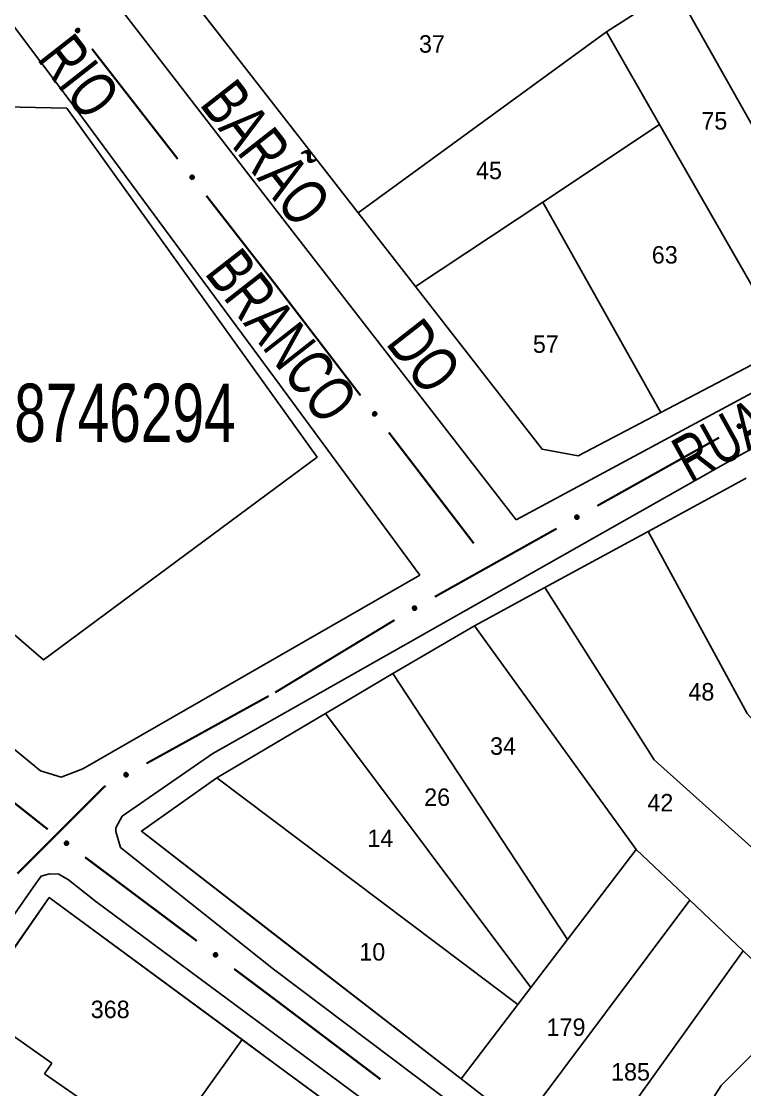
# Model space of a CAD drawing. Extents: x 199577 to 200882, y 4838726 to 4840156.
# Drawn here: x 199978.2 to 200040.4, y 4839526.4 to 4839618.1 of the extents above; entities that cross this region are included whole.
import ezdxf
from ezdxf.enums import TextEntityAlignment as Align

# ---------------------------------------------------------------- set-up
doc = ezdxf.new("R2010")
doc.units = 0
doc.header["$LTSCALE"] = 1.5
doc.header["$MEASUREMENT"] = 0
for name, color, linetype in [('CD_MALHA_LOTES', 7, 'CONTINUOUS'), ('CD_TXT_QUADRA', 2, 'CONTINUOUS'), ('RU-QUADRA', 210, 'CONTINUOUS'), ('SV-EIXO-RUA-PAV', 20, 'CONTINUOUS'), ('SV-RUA-PAVIM', 7, 'CONTINUOUS'), ('SV-TXT-RUA-PAV', 7, 'CONTINUOUS'), ('Th_NmrPorta', 1, 'CONTINUOUS')]:
    doc.layers.add(name, color=color, linetype=linetype)
doc.styles.add('ARIAL', font='ARIAL.SHX')

msp = doc.modelspace()

# ---------------------------------------------------------------- linework, layer by layer
at = {"layer": 'CD_MALHA_LOTES', "linetype": 'Continuous', "flags": 128}
for points in [[(200007.15, 4839601.7), (199988.67, 4839625.42)], [(200028.49, 4839617.23), (200034.38, 4839621.03)], [(200049.99, 4839593.33), (200034.38, 4839621.03)], [(200007.15, 4839601.7), (200028.49, 4839617.23)], [(200033.06, 4839609.27), (200028.49, 4839617.23)], [(200000, 4839585.76), (199982.11, 4839610.67), (199975.37, 4839610.83), (199952.51, 4839592.05), (199952.15, 4839587.39), (199980.1, 4839563.28), (200000, 4839578.01)], [(200023.04, 4839602.62), (200033.06, 4839609.27)], [(200044.01, 4839590.21), (200033.06, 4839609.27)], [(200012.08, 4839595.35), (200023.04, 4839602.62)], [(200033.16, 4839584.53), (200023.04, 4839602.62)], [(200012.08, 4839595.35), (200007.15, 4839601.7)], [(200033.16, 4839584.53), (200026.08, 4839580.82), (200022.97, 4839581.37), (200012.08, 4839595.35)], [(200044.01, 4839590.21), (200033.16, 4839584.53)], [(200000, 4839578.01), (200003.63, 4839580.7), (200000, 4839585.76)], [(200032.07, 4839574.31), (200040.5, 4839578.89)], [(200023.19, 4839569.49), (200032.07, 4839574.31)], [(200054.62, 4839542.84), (200040.58, 4839558.67), (200032.07, 4839574.31)], [(200017.15, 4839566.21), (200023.19, 4839569.49)], [(200050.35, 4839538.77), (200032.59, 4839554.68), (200023.19, 4839569.49)], [(200010.14, 4839562.1), (200017.15, 4839566.21)], [(200031.04, 4839546.98), (200017.15, 4839566.21)], [(200004.35, 4839558.67), (200010.14, 4839562.1)], [(200025.14, 4839539.25), (200010.14, 4839562.1)], [(200004.35, 4839558.67), (199995.01, 4839553.14)], [(200022, 4839535.13), (200004.35, 4839558.67)], [(199995.01, 4839553.14), (199988.53, 4839548.57), (200016, 4839527.27)], [(199995.01, 4839553.14), (200020.87, 4839533.66)], [(200025.14, 4839539.25), (200031.04, 4839546.98)], [(200035.65, 4839542.63), (200031.04, 4839546.98)], [(199974.71, 4839534.39), (199980.61, 4839542.86), (199997.18, 4839530.66)], [(200021.17, 4839523.26), (200035.65, 4839542.63)], [(200035.65, 4839542.63), (200040.25, 4839538.29)], [(200022, 4839535.13), (200025.14, 4839539.25)], [(200026.58, 4839519.2), (200040.25, 4839538.29)], [(200040.25, 4839538.29), (200045.2, 4839533.59)], [(200020.87, 4839533.66), (200022, 4839535.13)], [(200016, 4839527.27), (200020.87, 4839533.66)], [(200031.35, 4839515.75), (200038.36, 4839526.72), (200045.2, 4839533.59)], [(199980.82, 4839528.64), (199977.49, 4839530.97)], [(199990.15, 4839520.82), (199997.18, 4839530.66)], [(199997.18, 4839530.66), (200000, 4839528.58)], [(199980.2, 4839527.72), (199980.82, 4839528.64)], [(200000, 4839528.58), (200003.66, 4839525.89)], [(199990.15, 4839520.82), (199980.2, 4839527.72)], [(200021.17, 4839523.26), (200016, 4839527.27)]]:
    msp.add_lwpolyline(points, dxfattribs=at)
at = {"layer": 'RU-QUADRA', "linetype": 'Continuous', "flags": 128}
for points in [[(200099.7, 4839625.81), (200083.16, 4839614.54), (200079.61, 4839612.12), (200072.49, 4839607.27), (200066.88, 4839603.8), (200058.61, 4839598.67), (200049.99, 4839593.33), (200044.01, 4839590.21), (200033.16, 4839584.53), (200026.08, 4839580.82), (200022.97, 4839581.37), (200012.08, 4839595.35), (200007.15, 4839601.7), (200000, 4839610.87), (199984.46, 4839630.81)], [(200040.5, 4839578.89), (200032.07, 4839574.31), (200023.19, 4839569.49), (200017.15, 4839566.21), (200010.14, 4839562.1), (200004.35, 4839558.67), (200000, 4839556.09), (199995.01, 4839553.14), (199988.53, 4839548.57), (200000, 4839539.67), (200016, 4839527.27), (200021.17, 4839523.26)]]:
    msp.add_lwpolyline(points, dxfattribs=at)
for points in [[(200000, 4839578.01), (199980.1, 4839563.28), (199952.15, 4839587.39), (199952.51, 4839592.05), (199975.37, 4839610.83), (199982.11, 4839610.67), (200000, 4839585.76), (200003.63, 4839580.7)], [(200000, 4839447.33), (199943.71, 4839486.47), (199943.3, 4839489.34), (199980.61, 4839542.86), (200000, 4839528.58), (200053.82, 4839488.96), (200013.66, 4839437.82)]]:
    msp.add_lwpolyline(points, close=True, dxfattribs=at)
at = {"layer": 'SV-EIXO-RUA-PAV'}
for points in [[(199983.043452, 4839617.537665), (199983.092069, 4839617.53233), (199983.132761, 4839617.517803), (199983.163214, 4839617.495919), (199983.185081, 4839617.469563), (199983.204416, 4839617.44008), (199983.217351, 4839617.406055), (199983.223342, 4839617.36511), (199983.218332, 4839617.316304), (199983.200712, 4839617.275596), (199983.180853, 4839617.244593), (199983.154684, 4839617.220209), (199983.125728, 4839617.201906), (199983.08994, 4839617.189639), (199983.048388, 4839617.183972), (199982.999433, 4839617.190197), (199982.959637, 4839617.204712), (199982.930737, 4839617.226654), (199982.90639, 4839617.253118), (199982.887011, 4839617.283454), (199982.874507, 4839617.316927), (199982.868877, 4839617.358774), (199982.875661, 4839617.407012), (199982.889685, 4839617.446869), (199982.911215, 4839617.476068), (199982.937808, 4839617.499452), (199982.967143, 4839617.519204), (199983.000805, 4839617.533631), (199983.043452, 4839617.537665)], [(199992.877659, 4839604.916716), (199992.926276, 4839604.91138), (199992.966968, 4839604.896854), (199992.997421, 4839604.874969), (199993.019288, 4839604.848613), (199993.038623, 4839604.819131), (199993.051558, 4839604.785105), (199993.057549, 4839604.744161), (199993.05254, 4839604.695354), (199993.034919, 4839604.654647), (199993.01506, 4839604.623643), (199992.988891, 4839604.599259), (199992.959936, 4839604.580957), (199992.924148, 4839604.568689), (199992.882595, 4839604.563022), (199992.83364, 4839604.569248), (199992.793844, 4839604.583763), (199992.764945, 4839604.605704), (199992.740597, 4839604.632168), (199992.721219, 4839604.662504), (199992.708714, 4839604.695977), (199992.703084, 4839604.737825), (199992.709868, 4839604.786062), (199992.723892, 4839604.825919), (199992.745422, 4839604.855119), (199992.772015, 4839604.878503), (199992.801351, 4839604.898254), (199992.835012, 4839604.912681), (199992.877659, 4839604.916716)], [(200008.575113, 4839584.588278), (200008.623685, 4839584.582549), (200008.664259, 4839584.567693), (200008.694533, 4839584.545562), (200008.716186, 4839584.51903), (200008.73528, 4839584.489391), (200008.747939, 4839584.455262), (200008.753599, 4839584.41427), (200008.748193, 4839584.365506), (200008.730243, 4839584.324943), (200008.710134, 4839584.294101), (200008.683768, 4839584.26993), (200008.654665, 4839584.251863), (200008.618779, 4839584.239886), (200008.577182, 4839584.234556), (200008.528279, 4839584.241178), (200008.488601, 4839584.256015), (200008.459881, 4839584.27819), (200008.435749, 4839584.304851), (200008.416617, 4839584.335343), (200008.404384, 4839584.368916), (200008.399093, 4839584.410808), (200008.406269, 4839584.458989), (200008.420615, 4839584.498731), (200008.442381, 4839584.527755), (200008.469163, 4839584.550923), (200008.498657, 4839584.570436), (200008.532435, 4839584.584589), (200008.575113, 4839584.588278)], [(200039.744224, 4839583.379316), (200039.75684, 4839583.426569), (200039.777345, 4839583.464601), (200039.803577, 4839583.4914), (200039.832933, 4839583.509036), (200039.864997, 4839583.523697), (200039.900586, 4839583.531345), (200039.941966, 4839583.531085), (200039.989456, 4839583.518762), (200040.027036, 4839583.495196), (200040.054685, 4839583.470884), (200040.074838, 4839583.441333), (200040.088558, 4839583.409945), (200040.09528, 4839583.372715), (200040.094607, 4839583.330783), (200040.08106, 4839583.28333), (200040.060702, 4839583.246182), (200040.034648, 4839583.220927), (200040.004811, 4839583.200855), (200039.971897, 4839583.18628), (200039.936919, 4839583.178974), (200039.894701, 4839583.179728), (200039.848042, 4839583.193719), (200039.810759, 4839583.213601), (200039.785146, 4839583.239293), (200039.766046, 4839583.269113), (200039.75095, 4839583.301094), (200039.741773, 4839583.336548), (200039.744224, 4839583.379316)], [(200025.782945, 4839575.563775), (200025.795561, 4839575.611028), (200025.816066, 4839575.64906), (200025.842298, 4839575.675859), (200025.871654, 4839575.693495), (200025.903718, 4839575.708156), (200025.939307, 4839575.715804), (200025.980686, 4839575.715544), (200026.028177, 4839575.703222), (200026.065756, 4839575.679656), (200026.093405, 4839575.655343), (200026.113558, 4839575.625792), (200026.127278, 4839575.594405), (200026.134001, 4839575.557174), (200026.133327, 4839575.515243), (200026.119781, 4839575.467789), (200026.099423, 4839575.430641), (200026.073369, 4839575.405387), (200026.043532, 4839575.385314), (200026.010617, 4839575.37074), (200025.975639, 4839575.363433), (200025.933422, 4839575.364187), (200025.886762, 4839575.378178), (200025.84948, 4839575.39806), (200025.823866, 4839575.423752), (200025.804767, 4839575.453572), (200025.789671, 4839575.485553), (200025.780493, 4839575.521008), (200025.782945, 4839575.563775)], [(200011.821666, 4839567.748234), (200011.834281, 4839567.795487), (200011.854786, 4839567.83352), (200011.881019, 4839567.860318), (200011.910374, 4839567.877955), (200011.942439, 4839567.892615), (200011.978027, 4839567.900264), (200012.019407, 4839567.900003), (200012.066897, 4839567.887681), (200012.104477, 4839567.864115), (200012.132126, 4839567.839803), (200012.152279, 4839567.810251), (200012.165999, 4839567.778864), (200012.172721, 4839567.741634), (200012.172048, 4839567.699702), (200012.158502, 4839567.652248), (200012.138143, 4839567.6151), (200012.11209, 4839567.589846), (200012.082252, 4839567.569774), (200012.049338, 4839567.555199), (200012.01436, 4839567.547892), (200011.972142, 4839567.548646), (200011.925483, 4839567.562637), (200011.888201, 4839567.582519), (200011.862587, 4839567.608211), (200011.843487, 4839567.638031), (200011.828392, 4839567.670012), (200011.819214, 4839567.705467), (200011.821666, 4839567.748234)], [(199987.02963, 4839553.439835), (199987.04254, 4839553.487008), (199987.063282, 4839553.524912), (199987.089681, 4839553.551546), (199987.119146, 4839553.568999), (199987.151302, 4839553.583459), (199987.186937, 4839553.590885), (199987.228315, 4839553.590367), (199987.275727, 4839553.577748), (199987.313159, 4839553.553948), (199987.340656, 4839553.529463), (199987.360624, 4839553.499787), (199987.374147, 4839553.468314), (199987.380637, 4839553.431043), (199987.379702, 4839553.389116), (199987.36586, 4839553.341748), (199987.34527, 4839553.304728), (199987.319059, 4839553.279637), (199987.289097, 4839553.259751), (199987.256092, 4839553.245382), (199987.22107, 4839553.238294), (199987.178858, 4839553.239311), (199987.132286, 4839553.253593), (199987.095129, 4839553.273708), (199987.069676, 4839553.299559), (199987.050763, 4839553.329498), (199987.035867, 4839553.361573), (199987.026911, 4839553.397084), (199987.02963, 4839553.439835)], [(199982.03463, 4839547.696275), (199982.082938, 4839547.703916), (199982.126018, 4839547.700605), (199982.161155, 4839547.687502), (199982.189185, 4839547.667826), (199982.215594, 4839547.644468), (199982.237024, 4839547.615043), (199982.253574, 4839547.577116), (199982.26158, 4839547.528711), (199982.255287, 4839547.484802), (199982.244284, 4839547.449667), (199982.22545, 4839547.419258), (199982.202329, 4839547.393983), (199982.171028, 4839547.372733), (199982.132429, 4839547.356336), (199982.083561, 4839547.349465), (199982.041348, 4839547.353), (199982.007695, 4839547.366567), (199981.977243, 4839547.385695), (199981.950568, 4839547.409865), (199981.929698, 4839547.43887), (199981.913259, 4839547.477763), (199981.907116, 4839547.526086), (199981.910161, 4839547.568228), (199981.923252, 4839547.602063), (199981.942758, 4839547.631619), (199981.965864, 4839547.658391), (199981.994546, 4839547.681165), (199982.03463, 4839547.696275)], [(199994.842396, 4839538.106638), (199994.890704, 4839538.11428), (199994.933784, 4839538.110968), (199994.968921, 4839538.097865), (199994.996951, 4839538.078189), (199995.02336, 4839538.054831), (199995.04479, 4839538.025406), (199995.06134, 4839537.98748), (199995.069345, 4839537.939074), (199995.063053, 4839537.895165), (199995.052049, 4839537.86003), (199995.033216, 4839537.829621), (199995.010094, 4839537.804346), (199994.978794, 4839537.783097), (199994.940195, 4839537.766699), (199994.891326, 4839537.759828), (199994.849114, 4839537.763364), (199994.815461, 4839537.776931), (199994.785009, 4839537.796058), (199994.758334, 4839537.820228), (199994.737464, 4839537.849233), (199994.721025, 4839537.888126), (199994.714881, 4839537.936449), (199994.717927, 4839537.978592), (199994.731018, 4839538.012426), (199994.750524, 4839538.041982), (199994.77363, 4839538.068755), (199994.802312, 4839538.091528), (199994.842396, 4839538.106638)]]:
    msp.add_lwpolyline(points, close=True, dxfattribs=at)
for points in [[(199982.868877, 4839617.358774), (199983.048388, 4839617.183972)], [(199982.874507, 4839617.316927), (199982.999433, 4839617.190197)], [(199982.875661, 4839617.407012), (199983.08994, 4839617.189639)], [(199982.875836, 4839617.380804), (199983.066889, 4839617.188892)], [(199982.876953, 4839617.334969), (199983.018776, 4839617.192919)], [(199982.883217, 4839617.424613), (199983.1041, 4839617.198858)], [(199982.883928, 4839617.297158), (199982.975205, 4839617.202215)], [(199982.887011, 4839617.283454), (199982.959637, 4839617.204712)], [(199982.889685, 4839617.446869), (199983.125728, 4839617.201906)], [(199982.901976, 4839617.458258), (199983.137956, 4839617.21313)], [(199982.911215, 4839617.476068), (199983.154684, 4839617.220209)], [(199982.925768, 4839617.485446), (199983.164627, 4839617.232182)], [(199982.937808, 4839617.499452), (199983.180853, 4839617.244593)], [(199982.955668, 4839617.507014), (199983.189131, 4839617.265115)], [(199982.967143, 4839617.519204), (199983.200712, 4839617.275596)], [(199982.98677, 4839617.522599), (199983.207052, 4839617.299837)], [(199983.000805, 4839617.533631), (199983.218332, 4839617.316304)], [(199983.021227, 4839617.53388), (199983.217187, 4839617.342331)], [(199983.043452, 4839617.537665), (199983.223342, 4839617.36511)], [(199983.069816, 4839617.533683), (199983.215469, 4839617.391157)], [(199983.092069, 4839617.53233), (199983.217351, 4839617.406055)], [(199983.115301, 4839617.524149), (199983.204664, 4839617.429444)], [(199983.132761, 4839617.517803), (199983.204416, 4839617.44008)], [(199992.835012, 4839604.912681), (199993.05254, 4839604.695354)], [(199992.855434, 4839604.91293), (199993.051394, 4839604.721381)], [(199992.877659, 4839604.916716), (199993.057549, 4839604.744161)], [(199992.904023, 4839604.912733), (199993.049676, 4839604.770208)], [(199992.926276, 4839604.91138), (199993.051558, 4839604.785105)], [(199992.703084, 4839604.737825), (199992.882595, 4839604.563022)], [(199992.708714, 4839604.695977), (199992.83364, 4839604.569248)], [(199992.709868, 4839604.786062), (199992.924148, 4839604.568689)], [(199992.710043, 4839604.759855), (199992.901096, 4839604.567943)], [(199992.71116, 4839604.71402), (199992.852983, 4839604.571969)], [(199992.717424, 4839604.803663), (199992.938307, 4839604.577909)], [(199992.718135, 4839604.676208), (199992.809412, 4839604.581265)], [(199992.721219, 4839604.662504), (199992.793844, 4839604.583763)], [(199992.723892, 4839604.825919), (199992.959936, 4839604.580957)], [(199992.736183, 4839604.837309), (199992.972163, 4839604.59218)], [(199992.745422, 4839604.855119), (199992.988891, 4839604.599259)], [(199992.759975, 4839604.864496), (199992.998834, 4839604.611232)], [(199992.772015, 4839604.878503), (199993.01506, 4839604.623643)], [(199992.789875, 4839604.886064), (199993.023339, 4839604.644165)], [(199992.801351, 4839604.898254), (199993.034919, 4839604.654647)], [(199992.820977, 4839604.90165), (199993.041259, 4839604.678887)], [(199992.949509, 4839604.9032), (199993.038871, 4839604.808495)], [(199992.966968, 4839604.896854), (199993.038623, 4839604.819131)], [(200008.399093, 4839584.410808), (200008.577182, 4839584.234556)], [(200008.404384, 4839584.368916), (200008.528279, 4839584.241178)], [(200008.406231, 4839584.432781), (200008.595722, 4839584.239326)], [(200008.406269, 4839584.458989), (200008.618779, 4839584.239886)], [(200008.406977, 4839584.386938), (200008.547643, 4839584.243743)], [(200008.413645, 4839584.349071), (200008.504149, 4839584.253392)], [(200008.413967, 4839584.476528), (200008.633013, 4839584.24899)], [(200008.416617, 4839584.335343), (200008.488601, 4839584.256015)], [(200008.420615, 4839584.498731), (200008.654665, 4839584.251863)], [(200008.432998, 4839584.51002), (200008.666983, 4839584.262987)], [(200008.442381, 4839584.527755), (200008.683768, 4839584.26993)], [(200008.45701, 4839584.537014), (200008.693808, 4839584.281822)], [(200008.469163, 4839584.550923), (200008.710134, 4839584.294101)], [(200008.487084, 4839584.558339), (200008.718578, 4839584.314555)], [(200008.498657, 4839584.570436), (200008.730243, 4839584.324943)], [(200008.518311, 4839584.573672), (200008.73678, 4839584.349131)], [(200008.532435, 4839584.584589), (200008.748193, 4839584.365506)], [(200008.552858, 4839584.584672), (200008.747259, 4839584.391541)], [(200008.575113, 4839584.588278), (200008.753599, 4839584.41427)], [(200008.601444, 4839584.584082), (200008.745936, 4839584.44038)], [(200008.623685, 4839584.582549), (200008.747939, 4839584.455262)], [(200008.646851, 4839584.57418), (200008.735442, 4839584.478754)], [(200008.664259, 4839584.567693), (200008.73528, 4839584.489391)], [(200039.741773, 4839583.336548), (200039.989456, 4839583.518762)], [(200039.744224, 4839583.379316), (200039.941966, 4839583.531085)], [(200039.744611, 4839583.356774), (200039.963555, 4839583.521561)], [(200039.750558, 4839583.321008), (200040.004031, 4839583.505125)], [(200039.75095, 4839583.301094), (200040.027036, 4839583.495196)], [(200039.752142, 4839583.404776), (200039.915028, 4839583.527235)], [(200039.75684, 4839583.426569), (200039.900586, 4839583.531345)], [(200039.761268, 4839583.287909), (200040.035649, 4839583.482166)], [(200039.766046, 4839583.269113), (200040.054685, 4839583.470884)], [(200039.768435, 4839583.4483), (200039.875549, 4839583.522336)], [(200039.777345, 4839583.464601), (200039.864997, 4839583.523697)], [(200039.778074, 4839583.255095), (200040.064503, 4839583.452969)], [(200039.785146, 4839583.239293), (200040.074838, 4839583.441333)], [(200039.801357, 4839583.227471), (200040.079309, 4839583.423727)], [(200039.810759, 4839583.213601), (200040.088558, 4839583.409945)], [(200039.831784, 4839583.203846), (200040.088304, 4839583.388105)], [(200039.848042, 4839583.193719), (200040.09528, 4839583.372715)], [(200039.873975, 4839583.189934), (200040.092537, 4839583.349816)], [(200039.894701, 4839583.179728), (200040.094607, 4839583.330783)], [(200039.919453, 4839583.184117), (200040.081291, 4839583.302862)], [(200039.936919, 4839583.178974), (200040.08106, 4839583.28333)], [(200039.957884, 4839583.185301), (200040.065522, 4839583.261195)], [(200039.971897, 4839583.18628), (200040.060702, 4839583.246182)], [(200025.780493, 4839575.521008), (200026.028177, 4839575.703222)], [(200025.782945, 4839575.563775), (200025.980686, 4839575.715544)], [(200025.783331, 4839575.541233), (200026.002275, 4839575.70602)], [(200025.789279, 4839575.505468), (200026.042752, 4839575.689584)], [(200025.789671, 4839575.485553), (200026.065756, 4839575.679656)], [(200025.790863, 4839575.589235), (200025.953749, 4839575.711694)], [(200025.795561, 4839575.611028), (200025.939307, 4839575.715804)], [(200025.799988, 4839575.472369), (200026.074369, 4839575.666625)], [(200025.804767, 4839575.453572), (200026.093405, 4839575.655343)], [(200025.807156, 4839575.632759), (200025.91427, 4839575.706795)], [(200025.816066, 4839575.64906), (200025.903718, 4839575.708156)], [(200025.816794, 4839575.439554), (200026.103224, 4839575.637429)], [(200025.823866, 4839575.423752), (200026.113558, 4839575.625792)], [(200025.840077, 4839575.41193), (200026.11803, 4839575.608186)], [(200025.84948, 4839575.39806), (200026.127278, 4839575.594405)], [(200025.870504, 4839575.388305), (200026.127025, 4839575.572564)], [(200025.886762, 4839575.378178), (200026.134001, 4839575.557174)], [(200025.912695, 4839575.374393), (200026.131258, 4839575.534275)], [(200025.933422, 4839575.364187), (200026.133327, 4839575.515243)], [(200025.958174, 4839575.368576), (200026.120012, 4839575.487321)], [(200025.975639, 4839575.363433), (200026.119781, 4839575.467789)], [(200025.996605, 4839575.369761), (200026.104242, 4839575.445654)], [(200026.010617, 4839575.37074), (200026.099423, 4839575.430641)], [(200011.819214, 4839567.705467), (200012.066897, 4839567.887681)], [(200011.821666, 4839567.748234), (200012.019407, 4839567.900003)], [(200011.822052, 4839567.725692), (200012.040996, 4839567.890479)], [(200011.827999, 4839567.689927), (200012.081472, 4839567.874043)], [(200011.828392, 4839567.670012), (200012.104477, 4839567.864115)], [(200011.829583, 4839567.773694), (200011.99247, 4839567.896154)], [(200011.834281, 4839567.795487), (200011.978027, 4839567.900264)], [(200011.838709, 4839567.656828), (200012.11309, 4839567.851085)], [(200011.843487, 4839567.638031), (200012.132126, 4839567.839803)], [(200011.845877, 4839567.817218), (200011.95299, 4839567.891254)], [(200011.854786, 4839567.83352), (200011.942439, 4839567.892615)], [(200011.855515, 4839567.624014), (200012.141944, 4839567.821888)], [(200011.862587, 4839567.608211), (200012.152279, 4839567.810251)], [(200011.878798, 4839567.596389), (200012.15675, 4839567.792646)], [(200011.888201, 4839567.582519), (200012.165999, 4839567.778864)], [(200011.909225, 4839567.572764), (200012.165746, 4839567.757023)], [(200011.925483, 4839567.562637), (200012.172721, 4839567.741634)], [(200011.951416, 4839567.558852), (200012.169978, 4839567.718734)], [(200011.972142, 4839567.548646), (200012.172048, 4839567.699702)], [(200011.996894, 4839567.553035), (200012.158732, 4839567.67178)], [(200012.01436, 4839567.547892), (200012.158502, 4839567.652248)], [(200012.035325, 4839567.55422), (200012.142963, 4839567.630113)], [(200012.049338, 4839567.555199), (200012.138143, 4839567.6151)], [(199987.026911, 4839553.397084), (199987.275727, 4839553.577748)], [(199987.02963, 4839553.439835), (199987.228315, 4839553.590367)], [(199987.029875, 4839553.417291), (199987.249844, 4839553.580708)], [(199987.035599, 4839553.381489), (199987.290217, 4839553.56402)], [(199987.035867, 4839553.361573), (199987.313159, 4839553.553948)], [(199987.037706, 4839553.465245), (199987.201354, 4839553.586685)], [(199987.04254, 4839553.487008), (199987.186937, 4839553.590885)], [(199987.046102, 4839553.348324), (199987.32169, 4839553.540864)], [(199987.050763, 4839553.329498), (199987.340656, 4839553.529463)], [(199987.054271, 4839553.508666), (199987.161844, 4839553.582033)], [(199987.062703, 4839553.315405), (199987.350362, 4839553.511488)], [(199987.063282, 4839553.524912), (199987.151302, 4839553.583459)], [(199987.069676, 4839553.299559), (199987.360624, 4839553.499787)], [(199987.085813, 4839553.287636), (199987.364985, 4839553.482154)], [(199987.095129, 4839553.273708), (199987.374147, 4839553.468314)], [(199987.116092, 4839553.263822), (199987.373758, 4839553.446476)], [(199987.132286, 4839553.253593), (199987.380637, 4839553.431043)], [(199987.158195, 4839553.249646), (199987.377751, 4839553.408161)], [(199987.178858, 4839553.239311), (199987.379702, 4839553.389116)], [(199987.203636, 4839553.243546), (199987.366212, 4839553.361278)], [(199987.22107, 4839553.238294), (199987.36586, 4839553.341748)], [(199987.242074, 4839553.244491), (199987.350183, 4839553.319711)], [(199987.256092, 4839553.245382), (199987.34527, 4839553.304728)], [(199981.907116, 4839547.526086), (199982.171028, 4839547.372733)], [(199981.909775, 4839547.545055), (199982.182263, 4839547.385353)], [(199981.910161, 4839547.568228), (199982.202329, 4839547.393983)], [(199981.913259, 4839547.477763), (199982.132429, 4839547.356336)], [(199981.914178, 4839547.500848), (199982.148985, 4839547.36595)], [(199981.919024, 4839547.58245), (199982.211173, 4839547.408027)], [(199981.923252, 4839547.602063), (199982.22545, 4839547.419258)], [(199981.927313, 4839547.456921), (199982.101506, 4839547.357178)], [(199981.929698, 4839547.43887), (199982.083561, 4839547.349465)], [(199981.934826, 4839547.614938), (199982.231893, 4839547.433424)], [(199981.942758, 4839547.631619), (199982.244284, 4839547.449667)], [(199981.943988, 4839547.422275), (199982.057025, 4839547.354686)], [(199981.950568, 4839547.409865), (199982.041348, 4839547.353)], [(199981.958, 4839547.643612), (199982.246872, 4839547.471643)], [(199981.965864, 4839547.658391), (199982.255287, 4839547.484802)], [(199981.983907, 4839547.66683), (199982.255028, 4839547.509856)], [(199981.994546, 4839547.681165), (199982.26158, 4839547.528711)], [(199982.014183, 4839547.686777), (199982.253628, 4839547.55352)], [(199982.03463, 4839547.696275), (199982.253574, 4839547.577116)], [(199982.061113, 4839547.699368), (199982.239127, 4839547.600175)], [(199982.082938, 4839547.703916), (199982.237024, 4839547.615043)], [(199982.107504, 4839547.702135), (199982.218631, 4839547.634271)], [(199982.126018, 4839547.700605), (199982.215594, 4839547.644468)], [(199994.714881, 4839537.936449), (199994.978794, 4839537.783097)], [(199994.717541, 4839537.955418), (199994.990029, 4839537.795716)], [(199994.717927, 4839537.978592), (199995.010094, 4839537.804346)], [(199994.721944, 4839537.911211), (199994.956751, 4839537.776313)], [(199994.72679, 4839537.992813), (199995.018939, 4839537.818391)], [(199994.731018, 4839538.012426), (199995.033216, 4839537.829621)], [(199994.742592, 4839538.025302), (199995.039659, 4839537.843788)], [(199994.750524, 4839538.041982), (199995.052049, 4839537.86003)], [(199994.765766, 4839538.053975), (199995.054638, 4839537.882006)], [(199994.77363, 4839538.068755), (199995.063053, 4839537.895165)], [(199994.791673, 4839538.077193), (199995.062794, 4839537.92022)], [(199994.802312, 4839538.091528), (199995.069345, 4839537.939074)], [(199994.821949, 4839538.09714), (199995.061394, 4839537.963883)], [(199994.842396, 4839538.106638), (199995.06134, 4839537.98748)], [(199994.868878, 4839538.109731), (199995.046892, 4839538.010538)], [(199994.890704, 4839538.11428), (199995.04479, 4839538.025406)], [(199994.91527, 4839538.112498), (199995.026397, 4839538.044635)], [(199994.933784, 4839538.110968), (199995.02336, 4839538.054831)], [(199994.721025, 4839537.888126), (199994.940195, 4839537.766699)], [(199994.735079, 4839537.867284), (199994.909272, 4839537.767542)], [(199994.737464, 4839537.849233), (199994.891326, 4839537.759828)], [(199994.751754, 4839537.832638), (199994.864791, 4839537.76505)], [(199994.758334, 4839537.820228), (199994.849114, 4839537.763364)]]:
    msp.add_lwpolyline(points, dxfattribs=at)
at = {"layer": 'SV-EIXO-RUA-PAV', "const_width": 0.18}
for points in [[(199984.274207, 4839615.77905), (199991.649862, 4839606.313338)], [(199994.108414, 4839603.158101), (199999.640156, 4839596.058816)], [(199999.640156, 4839596.058816), (200000.06, 4839595.52)], [(200000.06, 4839595.52), (200007.358679, 4839585.994808)], [(200009.791572, 4839582.819743), (200017.09025, 4839573.294551)], [(200027.707249, 4839576.514847), (200038.178208, 4839582.376503)], [(200013.74597, 4839568.699306), (200024.216929, 4839574.560962)], [(200000.02, 4839560.48), (200010.281537, 4839566.701001)], [(199988.959833, 4839554.378876), (199999.467182, 4839560.175049)], [(199971.073888, 4839556.168697), (199979.694539, 4839549.336101)], [(199977.87, 4839544.92), (199984.72038, 4839551.7796)], [(199984.72038, 4839551.7796), (199985.3, 4839552.36)], [(199985.3, 4839552.36), (199985.457384, 4839552.446818)], [(199979.694539, 4839549.336101), (199980.27, 4839548.88)], [(199980.27, 4839548.88), (199980.482696, 4839548.720747)], [(199983.684638, 4839546.323337), (199993.290462, 4839539.13111)], [(199996.492404, 4839536.733701), (199999.694345, 4839534.336292)], [(199999.694345, 4839534.336292), (200000.05, 4839534.07)], [(200000.299691, 4839533.881182), (200000.05, 4839534.07)], [(200008.91, 4839527.37), (200000.299691, 4839533.881182)], [(200009.07304, 4839527.245797), (200008.91, 4839527.37)]]:
    msp.add_lwpolyline(points, dxfattribs=at)
at = {"layer": 'SV-RUA-PAVIM', "linetype": 'Continuous'}
for points in [[(200020.74, 4839575.32, 7.34), (200054.91, 4839593.7, 9.26), (200066.67, 4839601.02, 9.24), (200076.47, 4839607.34, 9.38), (200088.16, 4839615.09, 9.61), (200101.84, 4839625.06, 9.78), (200052.15, 4839687.23, 8.89), (200049.9, 4839688.04, 8.89), (200047.36, 4839687.88, 8.89), (200014.95, 4839662.1, 5.13), (200000, 4839649.82, 4.89)], [(200000, 4839649.82, 4.89), (199980.08, 4839633.45, 4.89), (199979.05, 4839630.6, 5.59), (199979.69, 4839628.37, 5.6), (200000, 4839602.05, 6.38)], [(200000, 4839587.49, 6), (199982.5, 4839611.16, 6), (199974.73, 4839621.47, 5.02), (199973.66, 4839621.49, 5.02), (199953.44, 4839601.75, 4.57), (199945.22, 4839593.18, 3.91), (199943.43, 4839590.13, 3.71), (199942.66, 4839587.37, 3.6), (199943.16, 4839584.82, 3.6), (199944.29, 4839582.47, 3.63), (199953.78, 4839575.13, 3.65), (199979.85, 4839553.74, 5.33), (199981.64, 4839553.2, 5.39), (199983.5, 4839553.92, 5.39), (200000, 4839563.4, 7.34)], [(200087.34, 4839528.37, 11.48), (200096.81, 4839540.13, 11.48), (200101.59, 4839544.11, 11.48), (200113.65, 4839551.7, 11.41), (200113.94, 4839552.69, 11.41), (200081.69, 4839601.77, 9.44), (200081.68, 4839601.78, 9.44), (200081.1, 4839602.21, 9.44), (200081.01, 4839602.21, 9.44), (200079.17, 4839602.32, 9.44), (200078.14, 4839602.29, 9.44), (200037.64, 4839579.55, 7.87), (200000, 4839558.24, 5.8)], [(200000, 4839602.05, 6.38), (200020.74, 4839575.32, 6.38)], [(200012.45, 4839570.55, 6.38), (200000, 4839587.49, 6)], [(200000, 4839563.4, 7.34), (200012.45, 4839570.55, 7.34)], [(200000, 4839558.24, 5.8), (199994.67, 4839555.23, 5.8), (199986.86, 4839549.85, 5.63), (199986.33, 4839548.86, 5.63), (199986.32, 4839548.69, 5.63), (199986.32, 4839548.52, 5.63), (199986.72, 4839547.16, 5.63), (199999.88, 4839536.72, 6.54), (200000, 4839536.62, 8.39)], [(200000, 4839531.11, 5.85), (199984.62, 4839542.51, 5.85), (199982.25, 4839544.39, 5.85), (199981.42, 4839544.88, 5.85), (199980.62, 4839544.91, 5.85), (199979.9, 4839544.71, 5.85), (199979.44, 4839544.06, 5.85), (199942.17, 4839490.59, 4.89), (199941.73, 4839488.88, 4.89), (199941.75, 4839487.3, 4.89), (199941.84, 4839486.22, 4.89), (199942.37, 4839485.53, 4.89), (200000, 4839444.89, 7.06)], [(200000, 4839536.62, 8.39), (200034.07, 4839510.97, 8.39), (200058.09, 4839493.86, 8.65), (200058.15, 4839493.86, 8.65), (200059.49, 4839493.61, 8.65), (200060.2, 4839493.79, 8.65), (200087.34, 4839528.37, 11.48)], [(200005.36, 4839441.1, 7.06), (200012.15, 4839436.21, 7.06), (200012.79, 4839435.91, 7.06), (200013.77, 4839436.05, 7.06), (200014.73, 4839436.26, 7.12), (200055.34, 4839487.98, 8.31), (200055.53, 4839489.15, 8.31), (200054.89, 4839490.45, 8.32), (200000, 4839531.11, 5.85)]]:
    msp.add_polyline3d(points, dxfattribs=at)

# ---------------------------------------------------------------- texts
at = {"layer": 'CD_TXT_QUADRA', "style": 'ARIAL', "width": 0.7}
msp.add_text('348746294', height=5, dxfattribs=at).set_placement((199972.16, 4839582.01))
at = {"layer": 'SV-TXT-RUA-PAV', "style": 'ARIAL', "width": 0.7}
for s, rotation, p in [('RIO', 308, (199979.471809, 4839614.90581)), ('BARÃO', 308, (199993.448799, 4839610.993388)), ('BRANCO', 308, (199993.8781, 4839596.479158)), ('DO', 308, (200009.456997, 4839590.448618)), ('RUA', 29, (200035.72, 4839578.41))]:
    msp.add_text(s, height=4, rotation=rotation, dxfattribs=at).set_placement(p)
at = {"layer": 'Th_NmrPorta', "color": 1}
for s, p in [('37', (200012.383604, 4839616.200979)), ('75', (200036.653551, 4839609.591856)), ('45', (200017.283604, 4839605.330979)), ('63', (200032.393551, 4839598.081856)), ('57', (200022.173551, 4839590.411856)), ('48', (200035.539912, 4839560.539426)), ('34', (200018.490979, 4839555.876396)), ('26', (200012.829553, 4839551.483983)), ('42', (200032.014517, 4839551.009695)), ('14', (200007.947985, 4839547.953156)), ('10', (200007.251219, 4839538.19321)), ('368', (199984.169166, 4839533.252502)), ('179', (200023.349992, 4839531.724523)), ('185', (200028.889992, 4839527.884523))]:
    msp.add_text(s, height=1.5, dxfattribs=at).set_placement(p, align=Align.MIDDLE_LEFT)

doc.saveas('drawing.dxf')
